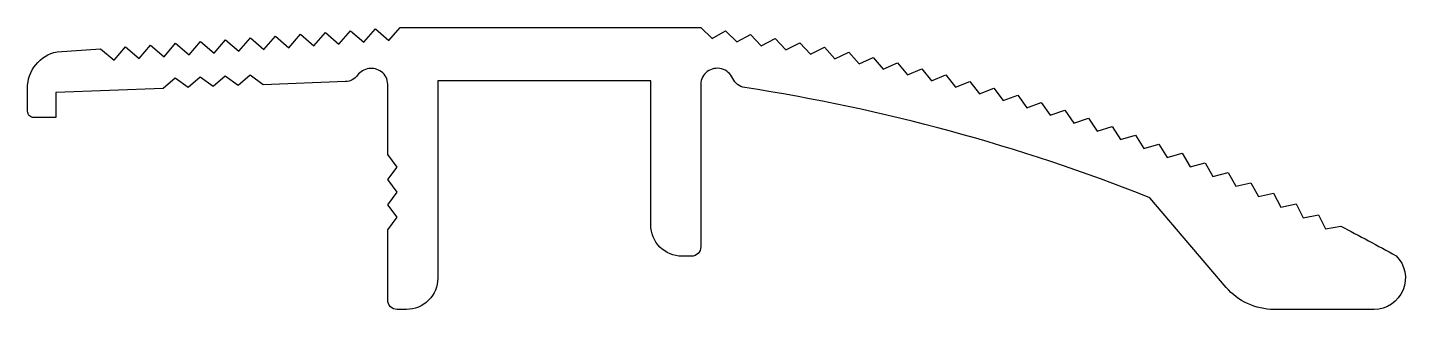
# Model space of a CAD drawing. Extents: x 153.1 to 197.1, y 236.5 to 245.5.
import ezdxf

# ---------------------------------------------------------------- set-up
doc = ezdxf.new("R2010")
doc.units = 0
doc.layers.add('ANA', color=220, linetype='CONTINUOUS')

msp = doc.modelspace()

# ---------------------------------------------------------------- linework, layer by layer
at = {"layer": 'ANA'}
msp.add_lwpolyline([(193.85, 239.466), (194.339, 239.559), (194.558, 239.113), (195.047, 239.2, -0.008165), (196.816, 238.252, -0.670786), (196.114, 236.54), (192.913, 236.54, -0.219815), (191.39, 237.243), (188.952, 240.107, 0.056233), (176.015, 243.626, -0.254967), (175.635, 243.917, 0.48009), (174.816, 244.132, 0.237385), (174.614, 243.73), (174.614, 238.54, -0.414214), (174.314, 238.24), (174.014, 238.24, -0.414214), (173.014, 239.24), (173.014, 243.84), (166.214, 243.84), (166.214, 237.54, -0.414214), (165.214, 236.54), (164.914, 236.54, -0.414214), (164.614, 236.84), (164.614, 239.084), (164.914, 239.484), (164.614, 239.884), (164.914, 240.284), (164.614, 240.684), (164.914, 241.084), (164.614, 241.484), (164.614, 243.728, 0.237385), (164.412, 244.129, 0.415061), (163.653, 244.016, -0.2283), (163.269, 243.813), (160.641, 243.714), (160.226, 244.019), (159.841, 243.685), (159.426, 243.989), (159.042, 243.655), (158.627, 243.959), (158.242, 243.625), (157.828, 243.929), (157.443, 243.595), (154.014, 243.467), (154.014, 242.667), (153.314, 242.667, -0.414214), (153.114, 242.867), (153.114, 243.594, -0.364203), (154.061, 244.765), (155.448, 244.865), (155.876, 244.495), (156.246, 244.923), (156.674, 244.552), (157.044, 244.98), (157.472, 244.61), (157.842, 245.038), (158.27, 244.667), (158.64, 245.095), (159.068, 244.725), (159.438, 245.152), (159.865, 244.782), (160.236, 245.21), (160.663, 244.84), (161.034, 245.267), (161.461, 244.897), (161.832, 245.325), (162.259, 244.955), (162.63, 245.382), (163.057, 245.012), (163.427, 245.44), (163.855, 245.07), (164.225, 245.497), (164.653, 245.127), (165.01, 245.54), (174.614, 245.54), (174.971, 245.191), (175.407, 245.434), (175.76, 245.08), (176.199, 245.318), (176.546, 244.96), (176.988, 245.192), (177.33, 244.829), (177.774, 245.056), (178.112, 244.689), (178.558, 244.909), (178.89, 244.538), (179.339, 244.753), (179.666, 244.378), (180.118, 244.587), (180.441, 244.207), (180.896, 244.41), (181.213, 244.026), (181.67, 244.224), (181.983, 243.836), (182.442, 244.027), (182.748, 243.636), (183.209, 243.821), (183.51, 243.426), (183.973, 243.606), (184.268, 243.207), (184.732, 243.381), (185.021, 242.978), (185.487, 243.147), (185.77, 242.741), (186.237, 242.903), (186.52, 242.492), (186.994, 242.647), (187.272, 242.232), (187.748, 242.38), (188.02, 241.962), (188.498, 242.104), (188.764, 241.683), (189.244, 241.819), (189.504, 241.394), (189.985, 241.524), (190.239, 241.096), (190.72, 241.221), (190.969, 240.789), (191.453, 240.907), (191.697, 240.472), (192.182, 240.583), (192.42, 240.146), (192.906, 240.251), (193.138, 239.81), (193.625, 239.91)], format="xyb", close=True, dxfattribs=at)

doc.saveas('drawing.dxf')
